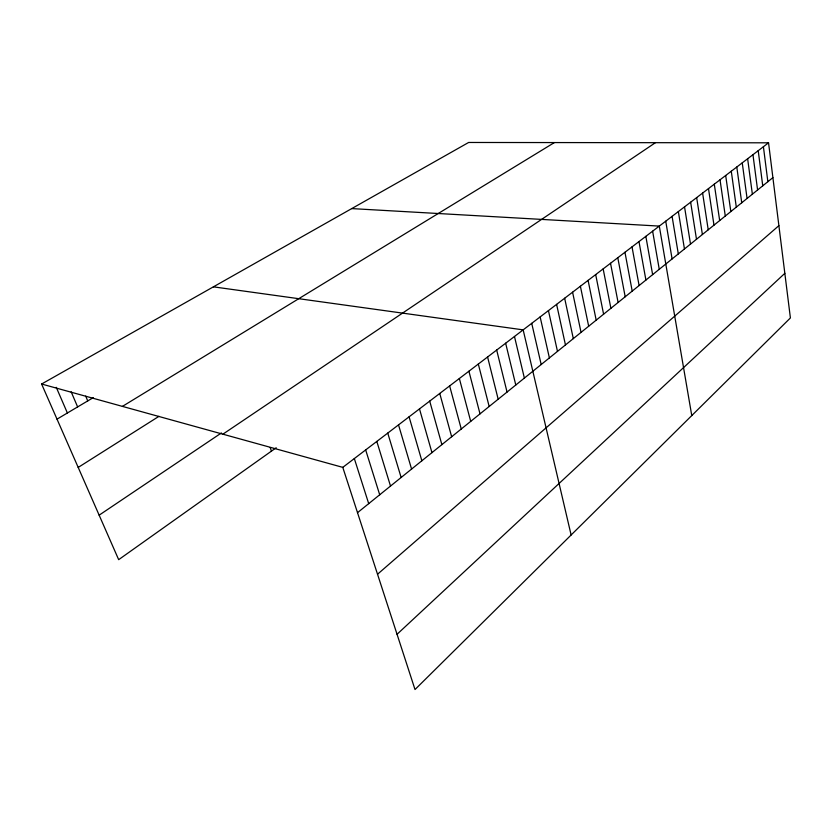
<?xml version="1.0" encoding="UTF-8"?>
<svg xmlns="http://www.w3.org/2000/svg" width="832" height="832" viewBox="0 0 832 832"><rect width="100%" height="100%" fill="white"/><g stroke="black" fill="none" stroke-linecap="round" stroke-linejoin="round"><path stroke-width="1.25" d="M397.051 634.286L784.836 273.333M377.53 574.236L778.887 225.659M357.51 512.678L772.897 177.632M342.784 467.366L768.55 142.813L790.4 317.938L415.012 689.53L342.784 467.366L41.6 384.02L118.674 559.666L276.203 447.751M222.872 434.19L655.418 142.688M99.154 515.164L221.416 432.952M78.198 467.428L158.985 416.322M122.418 406.39L554.403 142.563M57.013 419.151L93.267 397.634M41.6 384.02L468.634 142.47L768.55 142.813M351.738 208.593L659.298 226.096L691.766 415.574M213.408 286.842L523.162 329.867L571.126 534.997M56.274 387.338L67.392 412.994M71.167 391.82L77.626 406.91M85.706 396.136L87.734 400.92M270.202 447.585L271.461 451.121M354.328 458.567L368.711 503.651M365.664 449.925L379.704 494.78M376.813 441.428L390.51 486.065M387.754 433.087L401.138 477.495M398.518 424.882L411.58 469.071M409.084 416.822L421.855 460.782M419.484 408.897L431.954 452.639M429.707 401.107L441.875 444.631M439.754 393.453L451.651 436.748M449.634 385.913L461.261 429M459.358 378.508L470.714 421.377M468.915 371.218L480.012 413.868M478.317 364.052L489.164 406.484M487.583 356.99L498.181 399.225M496.683 350.054L507.052 392.07M505.648 343.21L515.778 385.018M514.478 336.492L524.378 378.092M531.721 323.346L541.185 364.53M540.145 316.919L549.39 357.906M548.434 310.596L557.482 351.385M556.608 304.377L565.458 344.958M564.658 298.241L573.31 338.624M572.582 292.198L581.048 332.374M580.393 286.239L588.671 326.227M588.089 280.374L596.19 320.164M595.681 274.591L603.595 314.184M603.158 268.892L610.896 308.298M610.522 263.276L618.103 302.484M617.791 257.733L625.196 296.764M624.957 252.273L632.206 291.117M632.018 246.896L639.101 285.542M638.976 241.582L645.913 280.051M645.84 236.35L652.631 274.633M652.621 231.182L659.256 269.287M665.735 221.187L672.09 258.939M672.079 216.351L678.309 253.926M678.35 211.567L684.445 248.976M684.538 206.856L690.508 244.088M690.643 202.207L696.488 239.262M696.665 197.61L702.385 234.499M702.614 193.076L708.219 229.798M708.49 188.594L713.981 225.15M714.293 184.174L719.67 220.563M720.023 179.806L725.286 216.029M725.681 175.49L730.829 211.557M731.276 171.226L736.31 207.137M736.798 167.024L741.728 202.769M742.248 162.864L747.074 198.453M747.635 158.756L752.367 194.189M752.96 154.7L757.588 189.977M758.212 150.686L762.746 185.817M763.412 146.723L767.853 181.698"/></g></svg>
